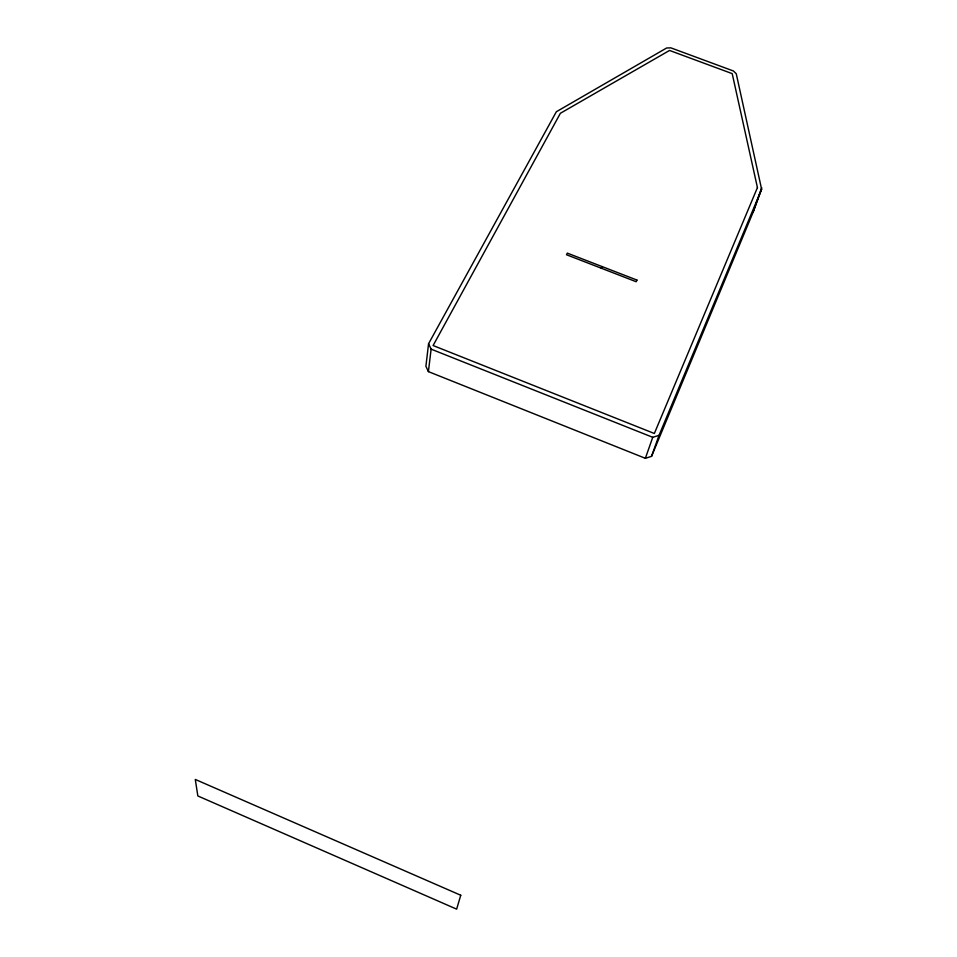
<?xml version="1.0" encoding="UTF-8"?>
<svg xmlns="http://www.w3.org/2000/svg" width="957" height="957" viewBox="0 0 957 957"><rect width="100%" height="100%" fill="white"/><g stroke="black" fill="none" stroke-linecap="round" stroke-linejoin="round"><path stroke-width="1.44" d="M761.605 189.187L736.256 73.749L733.421 70.985L670.845 47.85L666.634 47.994L556.352 111.742L428.569 343.73L425.901 366.268L428.401 371.615L645.365 458.307L651.538 456.345L753.075 212.287L761.605 189.187L659.038 435.339L651.538 456.345M753.075 212.287L761.712 187.68M428.401 371.615L431.117 349.149L428.569 343.73M645.365 458.307L652.746 437.313L659.038 435.339M601.247 268.199L602.037 266.56M431.117 349.149L652.746 437.313M460.748 895.25L456.645 909.15L197.836 795.949L195.288 779.441L460.748 895.25M757.43 187.608L654.349 433.485L433.102 345.537L560.395 113.273L669.541 50.446L732.201 73.629L757.43 187.608M636.943 280.066L636.178 281.729L566.496 254.741L567.31 253.115L636.943 280.066"/></g></svg>
